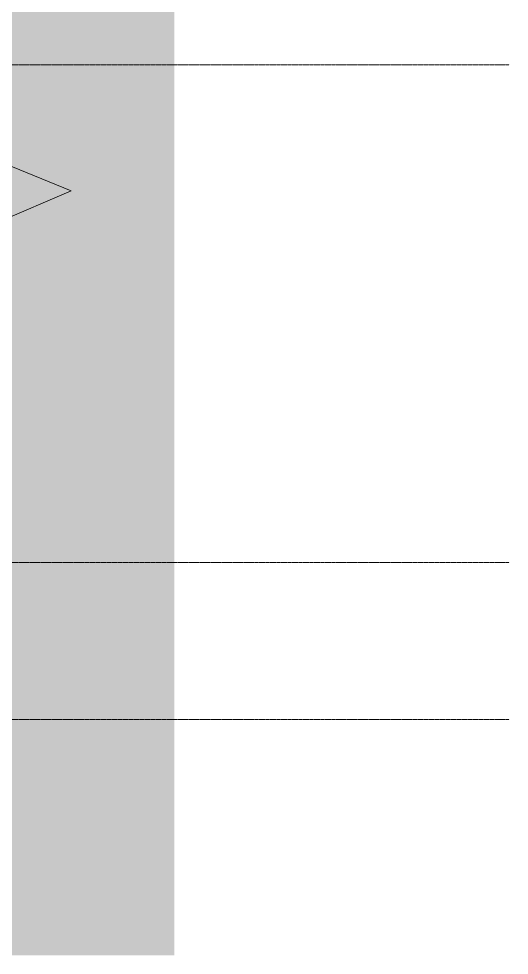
# Model space of a CAD drawing. Header units: millimetres. Extents: x -2361666 to -2009843, y -375 to 29863.
# Drawn here: x -2301733 to -2294239, y 1597 to 15906 of the extents above; entities that cross this region are included whole.
import ezdxf

# ---------------------------------------------------------------- set-up
doc = ezdxf.new("R2010")
doc.units = ezdxf.units.MM
doc.linetypes.add('AEC_Center', pattern=[24, 12, -4, 4, -4])
for name, color, linetype, lineweight in [('A-DETL', 90, 'Continuous', 50), ('A-DETL-GENF', 92, 'Continuous', 5), ('A-FLOR-LEVL', 51, 'Continuous', 5), ('A-GENM', 13, 'Continuous', 5)]:
    doc.layers.add(name, color=color, linetype=linetype, lineweight=lineweight)

# ---------------------------------------------------------------- blocks, each defined once
blk = doc.blocks.new('Generic Models 20 - Generic Models 13-2246191-SOUTH EAST - PART B')
at = {"layer": 'A-GENM'}
for points in [[(-2301940, 10413), (-2301940, 10431), (-2305711, 15900), (-2305724, 15900), (-2305660, 15807), (-2305653, 15807), (-2305555, 15665), (-2305549, 15651), (-2305552, 15651), (-2301998, 10496)], [(-2301940, 10431), (-2301940, 12032), (-2302873, 12447), (-2300931, 13275), (-2301940, 13689), (-2301940, 15900), (-2305711, 15900), (-2302168, 10762)]]:
    blk.add_hatch(color=256, dxfattribs=at).paths.add_polyline_path(points)
for p, q in [((-2305711, 15900), (-2305724, 15900)), ((-2301940, 15900), (-2305711, 15900)), ((-2305711, 15900), (-2301940, 10431))]:
    blk.add_line(p, q, dxfattribs=at)

msp = doc.modelspace()

# ---------------------------------------------------------------- hatches: boundary and pattern name
at = {"layer": 'A-DETL-GENF'}
msp.add_hatch(color=7, dxfattribs=at).paths.add_polyline_path([(-2301940, 1597), (-2299355, 1597), (-2299355, 26434), (-2301940, 26434), (-2301940, 13689), (-2300931, 13275), (-2302873, 12447), (-2301940, 12032), (-2301940, 2000)])

# ---------------------------------------------------------------- linework, layer by layer
at = {"layer": 'A-DETL', "lineweight": 15}
for p, q in [((-2301940, 13689), (-2300931, 13275)), ((-2300931, 13275), (-2302873, 12447))]:
    msp.add_line(p, q, dxfattribs=at)
at = {"layer": 'A-FLOR-LEVL', "linetype": 'AEC_Center'}
for p, q in [((-2360866, 15200), (-2294239, 15200)), ((-2360866, 7600), (-2294239, 7600)), ((-2360866, 5200), (-2294239, 5200))]:
    msp.add_line(p, q, dxfattribs=at)

# ---------------------------------------------------------------- block references
at = {"layer": 'A-GENM'}
msp.add_blockref('Generic Models 20 - Generic Models 13-2246191-SOUTH EAST - PART B', (0, 0), dxfattribs=at)

doc.saveas('drawing.dxf')
